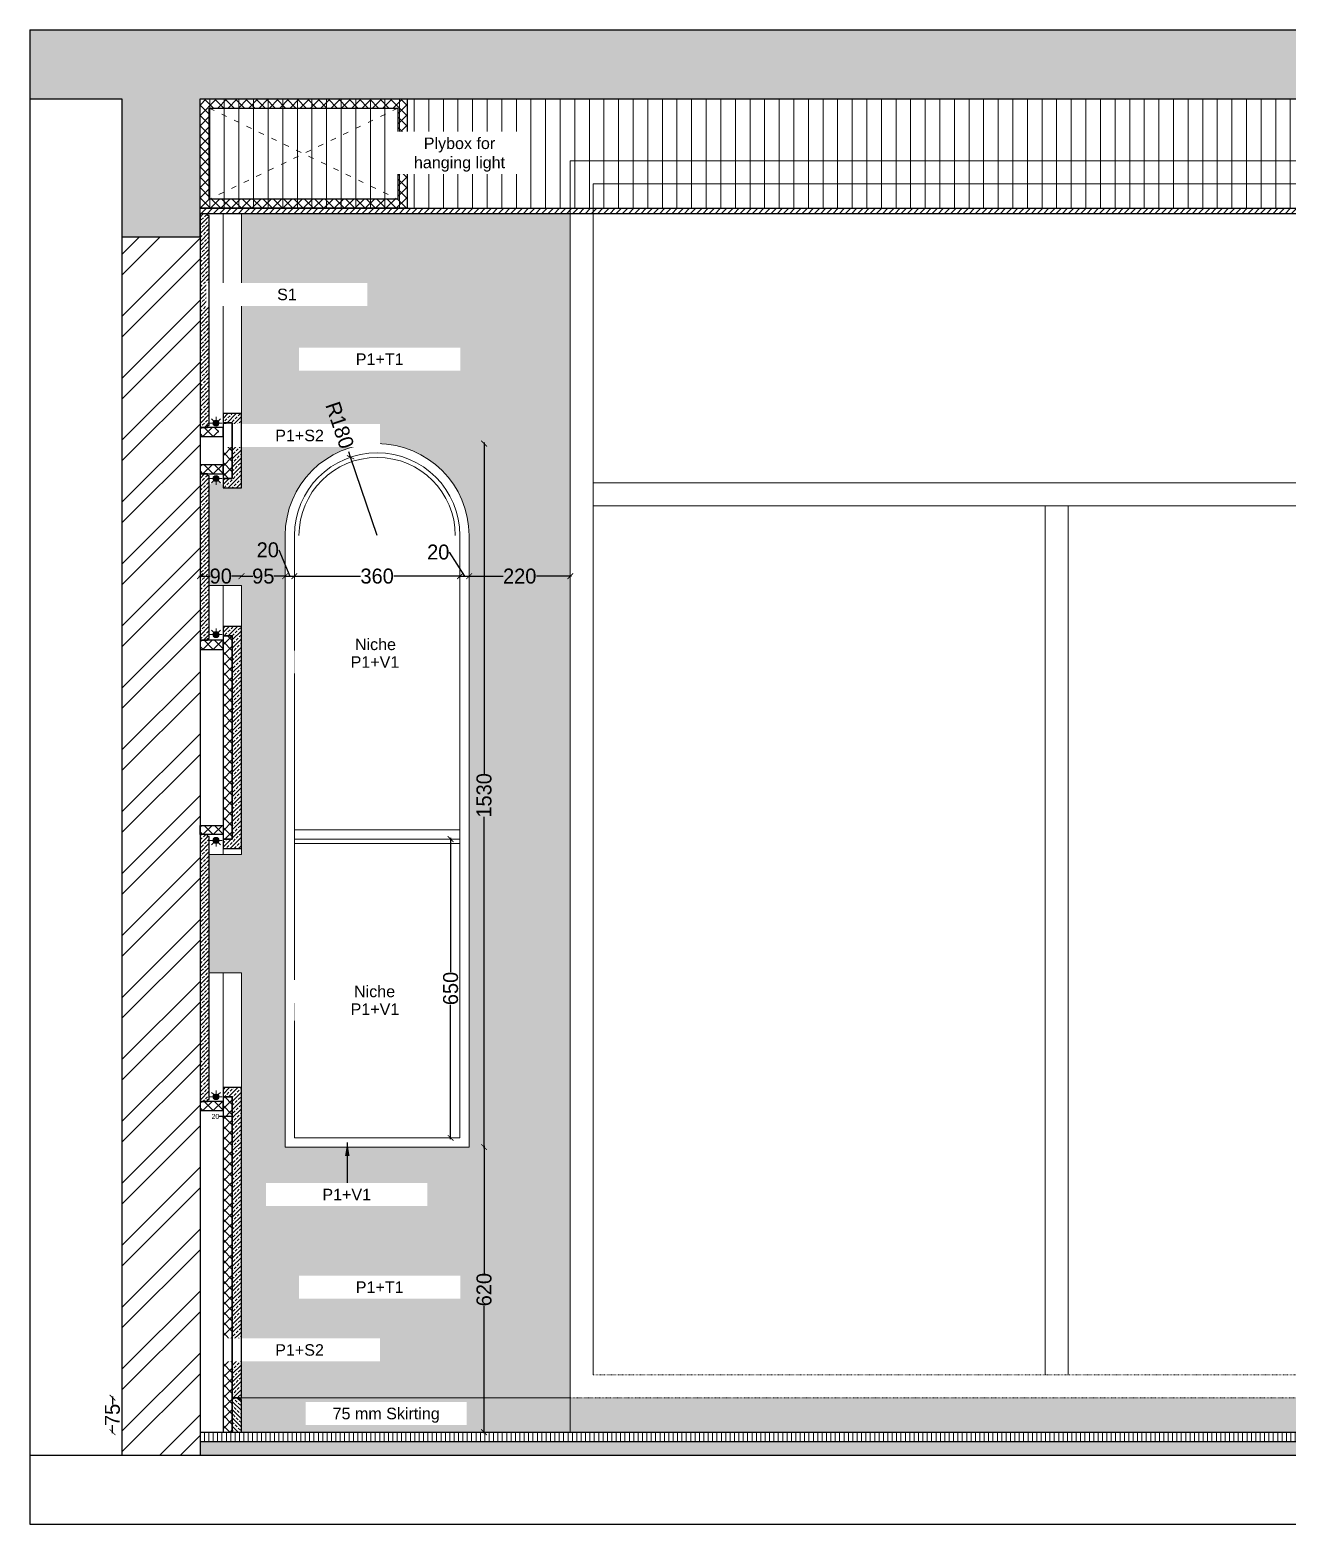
# Model space of a CAD drawing. Header units: millimetres. Extents: x 75500 to 345360, y -224327 to 19532.
# Drawn here: x 202529 to 205265, y -100529 to -97279 of the extents above; entities that cross this region are included whole.
import ezdxf

# ---------------------------------------------------------------- set-up
doc = ezdxf.new("R2010")
doc.units = ezdxf.units.MM
doc.header["$LTSCALE"] = 0.01
doc.linetypes.add('ACAD_ISO03W100', pattern=[30, 12, -18])
doc.layers.add('A- Ele 4', color=250, linetype='Continuous', lineweight=15, true_color=0x333333)
for name, color, linetype, lineweight in [('A-Ele 6', 250, 'Continuous', 0), ('A-WALL', 7, 'Continuous', 30), ('B. no.', 2, 'Continuous', 0), ('furniture section', 7, 'Continuous', 25), ('hatch', 251, 'Continuous', 0), ('Lights', 14, 'Continuous', 20)]:
    doc.layers.add(name, color=color, linetype=linetype, lineweight=lineweight)
doc.layers.add('e .05', color=253, linetype='Continuous')
doc.styles.add('ISOCP2', font='GOTHIC.TTF')
doc.styles.get("Standard").update_dxf_attribs({"font": 'arial.ttf'})
doc.dimstyles.new('77', dxfattribs={"dimscale": 0.25, "dimtxt": 130, "dimasz": 100, "dimexe": 5, "dimexo": 1, "dimgap": 0.25, "dimtad": 0, "dimdec": 0, "dimrnd": 5, "dimzin": 0, "dimdsep": 46, "dimtxsty": 'ISOCP2', "dimblk": 'ARCHTICK', "dimcen": 0, "dimdle": 100, "dimclrd": 1, "dimclre": 256, "dimclrt": 256, "dimazin": 0, "dimtm": 1e-09, "dimtfac": 1, "dimtdec": 0, "dimtmove": 1, "dimatfit": 0, "dimfxl": 1, "dimtolj": 1, "dimtzin": 12, "dimlwd": -1, "dimlwe": -1, "dimarcsym": 0})
doc.dimstyles.new('MIGCS IN MM 1 100', dxfattribs={"dimtxt": 40, "dimasz": 30, "dimexe": 180, "dimexo": 100, "dimgap": 25, "dimtad": 0, "dimdec": 0, "dimzin": 0, "dimdsep": 46, "dimtxsty": 'Standard', "dimblk": 'ARCHTICK', "dimcen": 150, "dimse1": 1, "dimse2": 1, "dimclrd": 3, "dimclre": 3, "dimclrt": 3, "dimadec": 0, "dimazin": 0, "dimtfac": 1, "dimtdec": 0, "dimtix": 1, "dimtmove": 2, "dimatfit": 3, "dimfxl": 1, "dimtolj": 1, "dimtzin": 0, "dimarcsym": 0})

# ---------------------------------------------------------------- blocks, each defined once
blk = doc.blocks.new('_ARCHTICK')
at = {"color": 0, "linetype": 'ByBlock', "const_width": 0.15}
blk.add_lwpolyline([(-0.5, -0.5), (0.5, 0.5)], dxfattribs=at)
blk = doc.blocks.new('*D312')
at = {"color": 1, "ltscale": 4, "transparency": 16777216}
for p, q in [((202708.9, -100251.2), (202708.9, -100268.7)), ((202708.9, -100331.2), (202708.9, -100313.7))]:
    blk.add_line(p, q, dxfattribs=at)
at = {"layer": 'Defpoints', "color": 0, "transparency": 16777216}
for p in [(202899.4, -100253.7), (202708.9, -100328.7), (202899.4, -100328.7)]:
    blk.add_point(p, dxfattribs=at)
at = {"color": 1, "transparency": 16777216, "xscale": 12.5, "yscale": 12.5, "zscale": 12.5}
for p, rotation in [((202708.9, -100253.7), 90), ((202708.9, -100328.7), 270)]:
    blk.add_blockref('_ARCHTICK', p, dxfattribs=dict(at, rotation=rotation))
at = {"transparency": 16777216, "insert": (202708.9, -100291.2), "char_height": 32.5, "attachment_point": 5, "rotation": 90, "style": 'ISOCP2'}
blk.add_mtext('\\A1;75', dxfattribs=at)
blk = doc.blocks.new('WINDDDDDD')
at = {"layer": 'A-Ele 6'}
for p, q in [((85551.4, -51281.9), (83436.4, -51281.9)), ((83436.4, -51281.9), (83436.4, -53971.9)), ((85551.4, -51281.9), (85551.4, -53656.9)), ((85501.4, -51331.9), (83486.4, -51331.9)), ((83486.4, -51331.9), (83486.4, -53921.9)), ((85501.4, -51331.9), (85501.4, -53656.9)), ((85501.4, -51981.9), (83486.4, -51981.9)), ((85501.4, -52031.9), (83486.4, -52031.9)), ((84468.9, -52031.9), (84468.9, -53921.9)), ((84518.9, -52031.9), (84518.9, -53921.9))]:
    blk.add_line(p, q, dxfattribs=at)
at = {"layer": 'A-Ele 6', "linetype": 'ACAD_ISO03W100', "ltscale": 10}
for p, q in [((85501.4, -53656.9), (85501.4, -53921.9)), ((85551.4, -53656.9), (85551.4, -53971.9)), ((83486.4, -53921.9), (85501.4, -53921.9)), ((83436.4, -53971.9), (85551.4, -53971.9))]:
    blk.add_line(p, q, dxfattribs=at)
blk = doc.blocks.new('Cove Light-flat-1-flat-1')
at = {"layer": 'Lights', "lineweight": 0, "transparency": 33554559}
h = blk.add_hatch(color=256, dxfattribs=at)
h.dxf.hatch_style = 1
h.paths.add_polyline_path([(29879.8, 364458.8, -2.414214), (29873.5, 364452.4, -0.414214)])
at = {"layer": 'Lights', "lineweight": 0}
for p, q in [((29879.8, 364459.7), (29879.8, 364465.8)), ((29885, 364457.6), (29889.3, 364461.9)), ((29879.8, 364445.1), (29879.8, 364439)), ((29885, 364447.2), (29889.3, 364442.9)), ((29887.2, 364452.4), (29893.3, 364452.4))]:
    blk.add_line(p, q, dxfattribs=at)
blk.add_circle((29879.8, 364452.4), 6.36, dxfattribs=at)
blk = doc.blocks.new('*D326')
at = {"color": 1, "ltscale": 4, "transparency": 16777216}
for p, q in [((202949.4, -99642), (202940.7, -99642)), ((202949.4, -99642), (202945.6, -99642)), ((202969.4, -99642), (202949.4, -99642)), ((202969.4, -99642), (202973.1, -99642))]:
    blk.add_line(p, q, dxfattribs=at)
at = {"layer": 'Defpoints', "color": 0, "transparency": 16777216}
for p in [(202949.4, -99613.4), (202949.4, -99642), (202969.4, -99613.4)]:
    blk.add_point(p, dxfattribs=at)
at = {"color": 1, "transparency": 16777216, "xscale": 3.75, "yscale": 3.75, "zscale": 3.75}
blk.add_blockref('_ARCHTICK', (202949.4, -99642), dxfattribs=at)
at = {"color": 1, "transparency": 16777216, "xscale": 3.75, "yscale": 3.75, "zscale": 3.75, "rotation": 180}
blk.add_blockref('_ARCHTICK', (202969.4, -99642), dxfattribs=at)
at = {"transparency": 16777216, "insert": (202932.7, -99642), "char_height": 10.83, "attachment_point": 5, "style": 'ISOCP2'}
blk.add_mtext('\\A1;20', dxfattribs=at)
blk = doc.blocks.new('*D353')
at = {"color": 1, "ltscale": 4, "transparency": 16777216}
for p, q in [((202896.9, -98466.9), (202921.1, -98466.9)), ((202991.9, -98466.9), (202967.7, -98466.9))]:
    blk.add_line(p, q, dxfattribs=at)
at = {"layer": 'Defpoints', "color": 0, "transparency": 16777216}
for p in [(202899.4, -98466.9), (202899.4, -98515.8), (202989.4, -98515.8)]:
    blk.add_point(p, dxfattribs=at)
at = {"color": 1, "transparency": 16777216, "xscale": 12.5, "yscale": 12.5, "zscale": 12.5, "rotation": 180}
blk.add_blockref('_ARCHTICK', (202899.4, -98466.9), dxfattribs=at)
at = {"color": 1, "transparency": 16777216, "xscale": 12.5, "yscale": 12.5, "zscale": 12.5}
blk.add_blockref('_ARCHTICK', (202989.4, -98466.9), dxfattribs=at)
at = {"transparency": 16777216, "insert": (202944.4, -98466.9), "char_height": 32.5, "attachment_point": 5, "style": 'ISOCP2'}
blk.add_mtext('\\A1;90', dxfattribs=at)
blk = doc.blocks.new('*D354')
at = {"color": 1, "ltscale": 4, "transparency": 16777216}
for p, q in [((202986.9, -98466.9), (203013.8, -98466.9)), ((203086.9, -98466.9), (203059.9, -98466.9))]:
    blk.add_line(p, q, dxfattribs=at)
at = {"layer": 'Defpoints', "color": 0, "transparency": 16777216}
for p in [(203084.4, -98466.9), (202989.4, -98487.5), (203084.4, -98487.5)]:
    blk.add_point(p, dxfattribs=at)
at = {"color": 1, "transparency": 16777216, "xscale": 12.5, "yscale": 12.5, "zscale": 12.5, "rotation": 180}
blk.add_blockref('_ARCHTICK', (202989.4, -98466.9), dxfattribs=at)
at = {"color": 1, "transparency": 16777216, "xscale": 12.5, "yscale": 12.5, "zscale": 12.5}
blk.add_blockref('_ARCHTICK', (203084.4, -98466.9), dxfattribs=at)
at = {"transparency": 16777216, "insert": (203036.9, -98466.9), "char_height": 32.5, "attachment_point": 5, "style": 'ISOCP2'}
blk.add_mtext('\\A1;95', dxfattribs=at)
blk = doc.blocks.new('*D355')
at = {"color": 1, "ltscale": 4, "transparency": 16777216}
for p, q in [((203070.4, -98409.8), (203070.5, -98409.8)), ((203070.5, -98409.8), (203094.4, -98466.9)), ((203084.4, -98466.9), (203071.9, -98466.9)), ((203084.4, -98466.9), (203104.4, -98466.9)), ((203104.4, -98466.9), (203116.9, -98466.9))]:
    blk.add_line(p, q, dxfattribs=at)
at = {"layer": 'Defpoints', "color": 0, "transparency": 16777216}
for p in [(203104.4, -98466.9), (203084.4, -98524.6), (203104.4, -98524.6)]:
    blk.add_point(p, dxfattribs=at)
at = {"color": 1, "transparency": 16777216, "xscale": 12.5, "yscale": 12.5, "zscale": 12.5}
blk.add_blockref('_ARCHTICK', (203084.4, -98466.9), dxfattribs=at)
at = {"color": 1, "transparency": 16777216, "xscale": 12.5, "yscale": 12.5, "zscale": 12.5, "rotation": 180}
blk.add_blockref('_ARCHTICK', (203104.4, -98466.9), dxfattribs=at)
at = {"transparency": 16777216, "insert": (203046.6, -98409.8), "char_height": 32.5, "attachment_point": 5, "style": 'ISOCP2'}
blk.add_mtext('\\A1;20', dxfattribs=at)
blk = doc.blocks.new('*D356')
at = {"color": 1, "ltscale": 4, "transparency": 16777216}
for p, q in [((203101.9, -98466.9), (203248.2, -98466.9)), ((203466.9, -98466.9), (203320.5, -98466.9))]:
    blk.add_line(p, q, dxfattribs=at)
at = {"layer": 'Defpoints', "color": 0, "transparency": 16777216}
for p in [(203464.4, -98466.9), (203104.4, -98514.4), (203464.4, -98514.4)]:
    blk.add_point(p, dxfattribs=at)
at = {"color": 1, "transparency": 16777216, "xscale": 12.5, "yscale": 12.5, "zscale": 12.5, "rotation": 180}
blk.add_blockref('_ARCHTICK', (203104.4, -98466.9), dxfattribs=at)
at = {"color": 1, "transparency": 16777216, "xscale": 12.5, "yscale": 12.5, "zscale": 12.5}
blk.add_blockref('_ARCHTICK', (203464.4, -98466.9), dxfattribs=at)
at = {"transparency": 16777216, "insert": (203284.4, -98466.9), "char_height": 32.5, "attachment_point": 5, "style": 'ISOCP2'}
blk.add_mtext('\\A1;360', dxfattribs=at)
blk = doc.blocks.new('*D357')
at = {"color": 1, "ltscale": 4, "transparency": 16777216}
for p, q in [((203441, -98414.6), (203441.2, -98414.6)), ((203441.2, -98414.6), (203474.4, -98466.9)), ((203464.4, -98466.9), (203451.9, -98466.9)), ((203464.4, -98466.9), (203484.4, -98466.9)), ((203484.4, -98466.9), (203496.9, -98466.9))]:
    blk.add_line(p, q, dxfattribs=at)
at = {"layer": 'Defpoints', "color": 0, "transparency": 16777216}
for p in [(203484.4, -98466.9), (203464.4, -98514.4), (203484.4, -98514.4)]:
    blk.add_point(p, dxfattribs=at)
at = {"color": 1, "transparency": 16777216, "xscale": 12.5, "yscale": 12.5, "zscale": 12.5}
blk.add_blockref('_ARCHTICK', (203464.4, -98466.9), dxfattribs=at)
at = {"color": 1, "transparency": 16777216, "xscale": 12.5, "yscale": 12.5, "zscale": 12.5, "rotation": 180}
blk.add_blockref('_ARCHTICK', (203484.4, -98466.9), dxfattribs=at)
at = {"transparency": 16777216, "insert": (203417.3, -98414.6), "char_height": 32.5, "attachment_point": 5, "style": 'ISOCP2'}
blk.add_mtext('\\A1;20', dxfattribs=at)
blk = doc.blocks.new('*D358')
at = {"color": 1, "ltscale": 4, "transparency": 16777216}
for p, q in [((203481.9, -98466.9), (203558.1, -98466.9)), ((203706.9, -98466.9), (203630.7, -98466.9))]:
    blk.add_line(p, q, dxfattribs=at)
at = {"layer": 'Defpoints', "color": 0, "transparency": 16777216}
for p in [(203704.4, -98466.9), (203484.4, -98547.5), (203704.4, -98547.5)]:
    blk.add_point(p, dxfattribs=at)
at = {"color": 1, "transparency": 16777216, "xscale": 12.5, "yscale": 12.5, "zscale": 12.5, "rotation": 180}
blk.add_blockref('_ARCHTICK', (203484.4, -98466.9), dxfattribs=at)
at = {"color": 1, "transparency": 16777216, "xscale": 12.5, "yscale": 12.5, "zscale": 12.5}
blk.add_blockref('_ARCHTICK', (203704.4, -98466.9), dxfattribs=at)
at = {"transparency": 16777216, "insert": (203594.4, -98466.9), "char_height": 32.5, "attachment_point": 5, "style": 'ISOCP2'}
blk.add_mtext('\\A1;220', dxfattribs=at)
blk = doc.blocks.new('*D359')
at = {"color": 1, "ltscale": 4, "transparency": 16777216}
for p, q in [((203516.9, -99706.2), (203516.9, -99983.3)), ((203516.9, -100331.2), (203516.9, -100054.1))]:
    blk.add_line(p, q, dxfattribs=at)
at = {"layer": 'Defpoints', "color": 0, "transparency": 16777216}
for p in [(203516.9, -99708.7), (203516.9, -100328.7), (203516.9, -100328.7)]:
    blk.add_point(p, dxfattribs=at)
at = {"color": 1, "transparency": 16777216, "xscale": 12.5, "yscale": 12.5, "zscale": 12.5}
for p, rotation in [((203516.9, -99708.7), 90), ((203516.9, -100328.7), 270)]:
    blk.add_blockref('_ARCHTICK', p, dxfattribs=dict(at, rotation=rotation))
at = {"transparency": 16777216, "insert": (203516.9, -100018.7), "char_height": 32.5, "attachment_point": 5, "rotation": 90, "style": 'ISOCP2'}
blk.add_mtext('\\A1;620', dxfattribs=at)
blk = doc.blocks.new('*D360')
at = {"color": 1, "ltscale": 4, "transparency": 16777216}
for p, q in [((203516.9, -98176.2), (203516.9, -98897.4)), ((203516.9, -99711.2), (203516.9, -98990))]:
    blk.add_line(p, q, dxfattribs=at)
at = {"layer": 'Defpoints', "color": 0, "transparency": 16777216}
for p in [(203284.4, -98178.7), (203284.4, -99708.7), (203516.9, -99708.7)]:
    blk.add_point(p, dxfattribs=at)
at = {"color": 1, "transparency": 16777216, "xscale": 12.5, "yscale": 12.5, "zscale": 12.5}
for p, rotation in [((203516.9, -98178.7), 90), ((203516.9, -99708.7), 270)]:
    blk.add_blockref('_ARCHTICK', p, dxfattribs=dict(at, rotation=rotation))
at = {"transparency": 16777216, "insert": (203516.9, -98943.7), "char_height": 32.5, "attachment_point": 5, "rotation": 90, "style": 'ISOCP2'}
blk.add_mtext('\\A1;1530', dxfattribs=at)
blk = doc.blocks.new('*D361')
at = {"color": 1, "ltscale": 4, "transparency": 16777216}
for p, q in [((203226.7, -98208.2), (203222.7, -98196.4)), ((203284.4, -98378.7), (203226.7, -98208.2))]:
    blk.add_line(p, q, dxfattribs=at)
at = {"layer": 'Defpoints', "color": 0, "transparency": 16777216}
for p in [(203226.7, -98208.2), (203284.4, -98378.7)]:
    blk.add_point(p, dxfattribs=at)
at = {"color": 1, "transparency": 16777216, "xscale": 12.5, "yscale": 12.5, "zscale": 12.5, "rotation": 288.693073542727}
blk.add_blockref('_ARCHTICK', (203226.7, -98208.2), dxfattribs=at)
at = {"transparency": 16777216, "insert": (203203.1, -98138.5), "char_height": 32.5, "attachment_point": 5, "rotation": 288.6931, "style": 'ISOCP2'}
blk.add_mtext('\\A1;R180', dxfattribs=at)
blk = doc.blocks.new('*D362')
at = {"color": 1, "ltscale": 4, "transparency": 16777216}
for p, q in [((203444.2, -99036.2), (203444.2, -99328.3)), ((203444.2, -99691.2), (203444.2, -99399.1))]:
    blk.add_line(p, q, dxfattribs=at)
at = {"layer": 'Defpoints', "color": 0, "transparency": 16777216}
for p in [(203464.4, -99038.7), (203444.2, -99688.7), (203464.4, -99688.7)]:
    blk.add_point(p, dxfattribs=at)
at = {"color": 1, "transparency": 16777216, "xscale": 12.5, "yscale": 12.5, "zscale": 12.5}
for p, rotation in [((203444.2, -99038.7), 90), ((203444.2, -99688.7), 270)]:
    blk.add_blockref('_ARCHTICK', p, dxfattribs=dict(at, rotation=rotation))
at = {"transparency": 16777216, "insert": (203444.2, -99363.7), "char_height": 32.5, "attachment_point": 5, "rotation": 90, "style": 'ISOCP2'}
blk.add_mtext('\\A1;650', dxfattribs=at)

msp = doc.modelspace()

# ---------------------------------------------------------------- hatches: boundary and pattern name
at = {"layer": 'A-Ele 6'}
h = msp.add_hatch(dxfattribs=at)
h.set_pattern_fill('ANSI31', color=256, scale=10, angle=45)
h.set_pattern_definition([(90, (201904.383, -97666.718), (-31.75, 2e-15), [])])
h.paths.add_polyline_path([(202899.4, -97666.7), (202899.4, -97428.7), (206619.4, -97428.7), (206619.4, -97666.7)])
h = msp.add_hatch(dxfattribs=at)
h.set_pattern_fill('ANSI31', color=256, scale=3, angle=45)
h.set_pattern_definition([(90, (202899.383, -100348.718), (-9.525, 6e-16), [])])
h.paths.add_polyline_path([(202899.4, -100348.7), (206619.4, -100348.7), (206619.4, -100328.7), (202899.4, -100328.7)])
h = msp.add_hatch(dxfattribs=at)
h.set_pattern_fill('AR-SAND', color=256, scale=0.5, angle=45)
h.set_pattern_definition([(82.5, (202899.383, -100378.718), (-17.86907, 16.73767), [0, -19.304, 0, -21.59, 0, -20.6375]), (52.5, (202899.383, -100378.718), (-9.45055, 41.23664), [0, -10.414, 0, -17.399, 0, -6.6675]), (12.5, (202888.337, -100389.764), (27.91499, 28.01662), [0, -6.35, 0, -22.86, 0, -29.845]), (2.5, (202888.337, -100389.764), (19.11406, 34.87754), [0, -3.175, 0, -14.986, 0, -17.145])])
h.paths.add_polyline_path([(206619.4, -100378.7), (206619.4, -100348.7), (202899.4, -100348.7), (202899.4, -100378.7)])
at = {"layer": 'hatch'}
h = msp.add_hatch(dxfattribs=at)
h.set_pattern_fill('AR-CONC', color=256)
h.set_pattern_definition([(50, (201534.38, -97728.72), (182.1847, -15.939), [19.05, -209.55]), (355, (201534.38, -97728.72), (-35.2434, 191.057), [15.24, -167.6406]), (100.4514, (201549.56, -97730.05), (146.941, 175.118), [16.19, -178.09]), (46.184, (201534.38, -97677.92), (271.079, -42.042), [28.575, -314.325]), (96.6356, (201556.97, -97681.42), (237.404, 247.426), [24.285, -267.136]), (351.184, (201534.38, -97677.92), (237.404, 247.426), [22.86, -251.46]), (21, (201559.78, -97690.62), (151.6144, -102.265), [19.05, -209.55]), (326, (201559.78, -97690.62), (61.802, 184.188), [15.24, -167.64]), (71.4514, (201572.42, -97699.14), (213.4164, 81.923), [16.19, -178.09]), (37.5, (201534.38, -97728.72), (3.0886, 84.55504), [0, -165.608, 0, -170.18, 0, -168.275]), (7.5, (201534.38, -97728.72), (66.8197, 100.1806), [0, -97.028, 0, -161.798, 0, -64.135]), (327.5, (201477.74, -97728.72), (135.5906, -5.72874), [0, -63.5, 0, -198.12, 0, -262.89]), (317.5, (201452.34, -97728.72), (148.1292, 25.4265), [0, -82.55, 0, -131.572, 0, -186.69])])
h.paths.add_polyline_path([(202529.4, -97278.7), (202529.4, -97428.7), (202729.4, -97428.7), (202729.4, -97728.7), (202899.4, -97728.7), (202899.4, -97428.7), (206619.4, -97428.7), (206619.4, -97728.7), (206789.4, -97728.7), (206789.4, -97428.7), (206989.4, -97428.7), (206989.4, -97278.7)])
h = msp.add_hatch(dxfattribs=at)
h.set_pattern_fill('ANSI37', color=256, scale=5, angle=360)
h.set_pattern_definition([(45, (202899.383, -97666.718), (-11.2253, 11.2253), []), (135, (202899.383, -97666.718), (-11.2253, -11.2253), [])])
h.paths.add_polyline_path([(202899.4, -97428.7), (203349.4, -97428.7), (203349.4, -97666.7), (202899.4, -97666.7)])
h.paths.add_polyline_path([(202919.4, -97448.7), (203329.4, -97448.7), (203329.4, -97646.7), (202919.4, -97646.7)], flags=16)
h = msp.add_hatch(dxfattribs=at)
h.set_pattern_fill('ANSI31', color=256, scale=3)
h.set_pattern_definition([(45, (201904.383, -97678.718), (-6.735192, 6.735192), [])])
h.paths.add_polyline_path([(202899.4, -97666.7), (202899.4, -97678.7), (206619.4, -97678.7), (206619.4, -97666.7)])
h = msp.add_hatch(dxfattribs=at)
h.set_pattern_fill('ANSI33', color=256, scale=2, angle=180)
h.set_pattern_definition([(45, (201364.181, -98143.3), (-8.98026, 8.98026), []), (45, (201373.161, -98143.3), (-8.98026, 8.98026), [6.35, -3.175])])
h.paths.add_polyline_path([(202899.4, -97678.7), (202899.4, -98143.3), (202915.4, -98143.3), (202915.4, -98139.3), (202919.4, -98139.3), (202919.4, -97682.7), (202915.4, -97682.7), (202915.4, -97678.7)])
h = msp.add_hatch(dxfattribs=at)
h.set_pattern_fill('DOTS', color=256, scale=20)
h.set_pattern_definition([(0, (202919.383, -100253.718), (15.875, 31.75), [0, -31.75])])
h.paths.add_polyline_path([(202989.4, -97678.7), (203704.4, -97678.7), (203704.4, -100253.7), (202989.4, -100253.7), (202989.4, -99579.4), (202989.4, -99329.3), (202949.4, -99329.3), (202919.4, -99329.3), (202919.4, -99072.1), (202949.4, -99072.1), (202989.4, -99072.1), (202989.4, -99059), (202989.4, -98576.4), (202989.4, -98487.5), (202949.4, -98487.5), (202919.4, -98487.5), (202919.4, -98269.1), (202929.6, -98258.9, 0.198912), (202934.1, -98260.8, 0.198912), (202938.6, -98258.9), (202949.4, -98269.7), (202949.4, -98274.5), (202989.4, -98274.5), (202989.4, -98113.3)])
h.paths.add_polyline_path([(203084.4, -99708.7), (203084.4, -98378.7, -1), (203484.4, -98378.7), (203484.4, -99708.7)], flags=16)
h.paths.add_polyline_path([(203104.4, -99018.7), (203104.4, -99038.7), (203104.4, -99048.7), (203104.4, -99688.7), (203464.4, -99688.7), (203464.4, -99048.7), (203464.4, -99038.7), (203464.4, -99018.7), (203464.4, -98378.7, 1), (203104.4, -98378.7)], flags=0)
h.paths.add_polyline_path([(205819.4, -97678.7), (206039.4, -97678.7), (206039.4, -97728.7), (206039.4, -98421.7), (206039.4, -99104.7), (206039.4, -99108.7), (206039.4, -99371.2), (206039.4, -99708.7), (206039.4, -99712.7), (206039.4, -99983.2), (206039.4, -100253.7), (205819.4, -100253.7), (205819.4, -99953.7)])
h.paths.add_polyline_path([(206039.4, -99371.2), (206039.4, -99108.7), (206301.9, -99108.7, 0.414214)])
h.paths.add_polyline_path([(206301.9, -99108.7), (206564.4, -99108.7), (206564.4, -99371.2, 0.414214)])
h = msp.add_hatch(dxfattribs=at)
h.set_pattern_fill('ANSI32', color=256, scale=10, angle=360)
h.set_pattern_definition([(45, (201734.38, -100378.72), (-67.352, 67.352), []), (45, (201779.28, -100378.72), (-67.352, 67.352), [])])
h.paths.add_polyline_path([(202729.4, -100378.7), (202899.4, -100378.7), (202899.4, -97728.7), (202729.4, -97728.7)])
h.paths.add_polyline_path([(206619.4, -100378.7), (206789.4, -100378.7), (206789.4, -97728.7), (206619.4, -97728.7)])
h = msp.add_hatch(dxfattribs=at)
h.set_pattern_fill('ANSI33', color=256, scale=2, angle=180)
h.set_pattern_definition([(45, (201294.181, -98108.915), (-8.98026, 8.98026), []), (45, (201303.161, -98108.915), (-8.98026, 8.98026), [6.35, -3.175])])
h.paths.add_polyline_path([(202949.4, -98254.5), (202949.4, -98274.5), (202989.4, -98274.5), (202989.4, -98113.3), (202949.4, -98113.3), (202949.4, -98133.3), (202969.4, -98133.3), (202969.4, -98254.5)])
h = msp.add_hatch(dxfattribs=at)
h.set_pattern_fill('ANSI37', color=256, scale=5, angle=180)
h.set_pattern_definition([(45, (201334.181, -98163.3), (-11.22532, 11.22532), []), (135, (201334.181, -98163.3), (-11.22532, -11.22532), [])])
h.paths.add_polyline_path([(202899.4, -98143.3), (202899.4, -98163.3), (202949.4, -98163.3), (202949.4, -98143.3)])
h = msp.add_hatch(dxfattribs=at)
h.set_pattern_fill('ANSI37', color=256, scale=5, angle=180)
h.set_pattern_definition([(45, (201314.181, -98088.915), (-11.22532, 11.22532), []), (135, (201314.181, -98088.915), (-11.22532, -11.22532), [])])
h.paths.add_polyline_path([(202949.4, -98133.3), (202949.4, -98254.5), (202969.4, -98254.5), (202969.4, -98133.3)])
h = msp.add_hatch(dxfattribs=at)
h.set_pattern_fill('ANSI37', color=256, scale=5, angle=180)
h.set_pattern_definition([(45, (201334.181, -98244.486), (-11.22532, 11.22532), []), (135, (201334.181, -98244.486), (-11.22532, -11.22532), [])])
h.paths.add_polyline_path([(202899.4, -98224.5), (202899.4, -98244.5), (202949.4, -98244.5), (202949.4, -98224.5)])
h = msp.add_hatch(dxfattribs=at)
h.set_pattern_fill('ANSI33', color=256, scale=2, angle=180)
h.set_pattern_definition([(45, (201364.181, -98262.971), (-8.98026, 8.98026), []), (45, (201373.161, -98262.971), (-8.98026, 8.98026), [6.35, -3.175])])
h.paths.add_polyline_path([(202899.4, -98244.5), (202899.4, -98606.4), (202915.4, -98606.4), (202915.4, -98602.4), (202919.4, -98602.4), (202919.4, -98248.5), (202915.4, -98248.5), (202915.4, -98244.5)])
h = msp.add_hatch(dxfattribs=at)
h.set_pattern_fill('ANSI33', color=256, scale=2, angle=180)
h.set_pattern_definition([(45, (201294.181, -98520.58), (-8.98026, 8.98026), []), (45, (201303.161, -98520.58), (-8.98026, 8.98026), [6.35, -3.175])])
h.paths.add_polyline_path([(202949.4, -99039), (202949.4, -99059), (202989.4, -99059), (202989.4, -98576.4), (202949.4, -98576.4), (202949.4, -98596.4), (202969.4, -98596.4), (202969.4, -99039)])
h = msp.add_hatch(dxfattribs=at)
h.set_pattern_fill('ANSI37', color=256, scale=5, angle=180)
h.set_pattern_definition([(45, (201314.181, -98500.58), (-11.22532, 11.22532), []), (135, (201314.181, -98500.58), (-11.22532, -11.22532), [])])
h.paths.add_polyline_path([(202949.4, -98596.4), (202949.4, -99039), (202969.4, -99039), (202969.4, -98596.4)])
h = msp.add_hatch(dxfattribs=at)
h.set_pattern_fill('ANSI37', color=256, scale=5, angle=180)
h.set_pattern_definition([(45, (201334.181, -98626.366), (-11.22532, 11.22532), []), (135, (201334.181, -98626.366), (-11.22532, -11.22532), [])])
h.paths.add_polyline_path([(202899.4, -98606.4), (202899.4, -98626.4), (202949.4, -98626.4), (202949.4, -98606.4)])
h = msp.add_hatch(dxfattribs=at)
h.set_pattern_fill('ANSI37', color=256, scale=5, angle=180)
h.set_pattern_definition([(45, (201334.181, -99029.008), (-11.22532, 11.22532), []), (135, (201334.181, -99029.008), (-11.22532, -11.22532), [])])
h.paths.add_polyline_path([(202899.4, -99029), (202899.4, -99009), (202949.4, -99009), (202949.4, -99029)])
h = msp.add_hatch(dxfattribs=at)
h.set_pattern_fill('ANSI33', color=256, scale=2, angle=180)
h.set_pattern_definition([(45, (201364.181, -99399.6), (-8.98026, 8.98026), []), (45, (201373.161, -99399.6), (-8.98026, 8.98026), [6.35, -3.175])])
h.paths.add_polyline_path([(202899.4, -99029), (202899.4, -99609.4), (202915.4, -99609.4), (202915.4, -99605.4), (202919.4, -99605.4), (202919.4, -99033), (202915.4, -99033), (202915.4, -99029)])
h = msp.add_hatch(dxfattribs=at)
h.set_pattern_fill('ANSI33', color=256, scale=2, angle=180)
h.set_pattern_definition([(45, (201294.181, -100242.839), (-8.98026, 8.98026), []), (45, (201303.161, -100242.839), (-8.98026, 8.98026), [6.35, -3.175])])
h.paths.add_polyline_path([(202949.4, -99579.4), (202949.4, -99599.4), (202969.4, -99599.4), (202969.4, -100253.7), (202989.4, -100253.7), (202989.4, -99579.4)])
h = msp.add_hatch(dxfattribs=at)
h.set_pattern_fill('ANSI37', color=256, scale=5, angle=180)
h.set_pattern_definition([(45, (201334.181, -99629.418), (-11.22532, 11.22532), []), (135, (201334.181, -99629.418), (-11.22532, -11.22532), [])])
h.paths.add_polyline_path([(202899.4, -99609.4), (202899.4, -99629.4), (202949.4, -99629.4), (202949.4, -99609.4)])
h = msp.add_hatch(dxfattribs=at)
h.set_pattern_fill('ANSI37', color=256, scale=5, angle=180)
h.set_pattern_definition([(45, (201314.181, -100317.839), (-11.22532, 11.22532), []), (135, (201314.181, -100317.839), (-11.22532, -11.22532), [])])
h.paths.add_polyline_path([(202949.4, -99599.4), (202949.4, -100328.7), (202969.4, -100328.7), (202969.4, -99599.4)])
h = msp.add_hatch(dxfattribs=at)
h.set_pattern_fill('ANSI33', color=256, scale=2, angle=90)
h.set_pattern_definition([(135, (201294.181, -100328.718), (-8.98026, -8.98026), []), (135, (201294.181, -100319.738), (-8.98026, -8.98026), [6.35, -3.175])])
h.paths.add_polyline_path([(202969.4, -100253.7), (202969.4, -100328.7), (202989.4, -100328.7), (202989.4, -100257.7), (202985.4, -100257.7), (202985.4, -100253.7)])
h = msp.add_hatch(dxfattribs=at)
h.set_pattern_fill('ANSI33', color=256, scale=5)
h.set_pattern_definition([(45, (202985.383, -100328.718), (-22.45064, 22.45064), []), (45, (203007.833, -100328.718), (-22.45064, 22.45064), [15.875, -7.9375])])
h.paths.add_polyline_path([(202985.4, -100253.7), (202989.4, -100253.7), (203704.4, -100253.7), (205819.4, -100253.7), (205819.4, -100328.7), (202989.4, -100328.7), (202989.4, -100257.7), (202985.4, -100257.7)])
h.paths.add_polyline_path([(206039.4, -100328.7), (206039.4, -100253.7), (205819.4, -100253.7), (205819.4, -100328.7)])

# ---------------------------------------------------------------- linework, layer by layer
at = {"layer": 'A-WALL'}
for p, q in [((202529.4, -97278.7), (206989.4, -97278.7)), ((202729.4, -97728.7), (202729.4, -100378.7)), ((202899.4, -97728.7), (202899.4, -100378.7)), ((202529.4, -100378.7), (206989.4, -100378.7))]:
    msp.add_line(p, q, dxfattribs=at)
msp.add_lwpolyline([(202529.4, -97428.7), (202729.4, -97428.7), (202729.4, -97728.7), (202899.4, -97728.7), (202899.4, -97428.7), (206619.4, -97428.7), (206619.4, -97728.7), (206789.4, -97728.7), (206789.4, -97428.7), (206989.4, -97428.7)], dxfattribs=at)
at = {"layer": 'Defpoints'}
for p, q in [((202529.4, -97278.7), (202529.4, -100528.7)), ((202529.4, -100528.7), (206989.4, -100528.7))]:
    msp.add_line(p, q, dxfattribs=at)
at = {"layer": 'e .05', "linetype": 'Continuous', "lineweight": 5}
for p, q in [((202949.4, -98113.3), (202949.4, -97678.7)), ((202989.4, -98113.3), (202989.4, -97678.7)), ((203704.4, -100253.7), (203704.4, -97678.7)), ((202949.4, -98576.4), (202949.4, -98487.5)), ((202949.4, -99059), (202949.4, -99072.1)), ((202989.4, -99329.3), (202919.4, -99329.3)), ((202949.4, -99579.4), (202949.4, -99329.3)), ((202989.4, -99579.4), (202989.4, -99329.3)), ((202989.4, -100253.7), (203704.4, -100253.7)), ((203704.4, -100253.7), (203704.4, -100328.7))]:
    msp.add_line(p, q, dxfattribs=at)
for points in [[(203084.4, -98378.7), (203084.4, -99708.7), (203484.4, -99708.7), (203484.4, -98378.7, 1)], [(203104.4, -98378.7), (203104.4, -99688.7), (203464.4, -99688.7), (203464.4, -98378.7, 1)]]:
    msp.add_lwpolyline(points, format="xyb", close=True, dxfattribs=at)
for points in [[(202989.4, -98576.4), (202989.4, -98487.5), (202919.4, -98487.5)], [(202989.4, -99059), (202989.4, -99072.1), (202919.4, -99072.1)]]:
    msp.add_lwpolyline(points, dxfattribs=at)
msp.add_lwpolyline([(203104.4, -99018.7), (203464.4, -99018.7), (203464.4, -99038.7), (203104.4, -99038.7)], close=True, dxfattribs=at)
at = {"layer": 'furniture section'}
for p, q in [((202989.4, -98113.3), (202949.4, -98113.3)), ((202969.4, -98133.3), (202949.4, -98133.3)), ((202899.4, -100328.7), (206619.4, -100328.7)), ((202899.4, -100348.7), (206619.4, -100348.7))]:
    msp.add_line(p, q, dxfattribs=at)
for points in [[(202899.4, -97428.7), (203349.4, -97428.7), (203349.4, -97666.7), (202899.4, -97666.7)], [(202919.4, -97448.7), (203329.4, -97448.7), (203329.4, -97646.7), (202919.4, -97646.7)], [(202899.4, -97666.7), (206619.4, -97666.7), (206619.4, -97678.7), (202899.4, -97678.7)], [(202949.4, -98224.5), (202899.4, -98224.5), (202899.4, -98244.5), (202949.4, -98244.5)], [(202919.4, -98248.5), (202915.4, -98248.5), (202915.4, -98244.5), (202899.4, -98244.5), (202899.4, -98606.4), (202915.4, -98606.4), (202915.4, -98602.4), (202919.4, -98602.4)], [(202949.4, -99039), (202949.4, -99059), (202989.4, -99059), (202989.4, -98576.4), (202949.4, -98576.4), (202949.4, -98596.4), (202969.4, -98596.4), (202969.4, -99039)], [(202969.4, -98596.4), (202949.4, -98596.4), (202949.4, -99039), (202969.4, -99039)], [(202949.4, -98606.4), (202899.4, -98606.4), (202899.4, -98626.4), (202949.4, -98626.4)], [(202949.4, -99029), (202899.4, -99029), (202899.4, -99009), (202949.4, -99009)], [(202919.4, -99033), (202915.4, -99033), (202915.4, -99029), (202899.4, -99029), (202899.4, -99609.4), (202915.4, -99609.4), (202915.4, -99605.4), (202919.4, -99605.4)], [(202949.4, -99609.4), (202899.4, -99609.4), (202899.4, -99629.4), (202949.4, -99629.4)], [(202989.4, -100257.7), (202985.4, -100257.7), (202985.4, -100253.7), (202969.4, -100253.7), (202969.4, -100328.7), (202989.4, -100328.7)]]:
    msp.add_lwpolyline(points, close=True, dxfattribs=at)
at = {"layer": 'hatch', "linetype": 'ACAD_ISO03W100', "ltscale": 100}
for p, q in [((202919.4, -97448.7), (203329.4, -97646.7)), ((203329.4, -97448.7), (202919.4, -97646.7))]:
    msp.add_line(p, q, dxfattribs=at)
at = {"layer": 'Lights'}
msp.add_line((203104.4, -99048.7), (203464.4, -99048.7), dxfattribs=at)
msp.add_lwpolyline([(203454.4, -98378.7, 1), (203114.4, -98378.7)], format="xyb", dxfattribs=at)

# ---------------------------------------------------------------- block references
at = {"layer": 'A-Ele 6'}
msp.add_blockref('WINDDDDDD', (120268, -46281.9), dxfattribs=at)
at = {"layer": 'B. no.', "xscale": -1, "rotation": 270}
for p in [(-161518.3, -128014), (-161518.3, -128473.9), (-161518.3, -129478.9)]:
    msp.add_blockref('Cove Light-flat-1-flat-1', p, dxfattribs=at)
at = {"layer": 'B. no.', "rotation": 270}
for p in [(-161518.3, -68374.6), (-161518.3, -69161.7)]:
    msp.add_blockref('Cove Light-flat-1-flat-1', p, dxfattribs=at)

# ---------------------------------------------------------------- dimensions: what is measured, and where the dimension line sits
at = {"ltscale": 4}
for base, p1, p2, angle, override, picture, middle in [((203104.4, -98466.9), (203084.4, -98524.6), (203104.4, -98524.6), 0, {"dimasz": 50, "dimpost": '\\X', "dimblk": 'ARCHTICK', "dimdle": 10, "dimse1": 1, "dimse2": 1, "dimclre": 253}, '*D355', (203070.3, -98409.8)), ((203484.4, -98466.9), (203464.4, -98514.4), (203484.4, -98514.4), 0, {"dimasz": 50, "dimpost": '\\X', "dimblk": 'ARCHTICK', "dimdle": 10, "dimse1": 1, "dimse2": 1, "dimclre": 253}, '*D357', (203441, -98414.6)), ((202949.4, -99642), (202969.4, -99613.4), (202949.4, -99613.4), 180, {"dimtxt": 43.333333, "dimasz": 15, "dimpost": '\\X', "dimblk": 'ARCHTICK', "dimdle": 20, "dimse1": 1, "dimse2": 1}, '*D326', (202932.7, -99642))]:
    dim = msp.add_linear_dim(base=base, p1=p1, p2=p2, angle=angle, dimstyle='77', override=override, dxfattribs=at)
    dim.commit()
    dim.dimension.update_dxf_attribs({"geometry": picture, "text_midpoint": middle, "dimtype": 161})
for p1, p2, distance, picture, middle in [((202989.4, -98515.8), (202899.4, -98515.8), -48.9, '*D353', (202944.4, -98466.9)), ((202989.4, -98487.5), (203084.4, -98487.5), 20.6, '*D354', (203036.9, -98466.9)), ((203104.4, -98514.4), (203464.4, -98514.4), 47.5, '*D356', (203284.4, -98466.9)), ((203484.4, -98547.5), (203704.4, -98547.5), 80.6, '*D358', (203594.4, -98466.9)), ((203516.9, -99708.7), (203516.9, -100328.7), 0, '*D359', (203516.9, -100018.7)), ((202899.4, -100253.7), (202899.4, -100328.7), -190.5, '*D312', (202708.9, -100291.2))]:
    dim = msp.add_aligned_dim(p1=p1, p2=p2, distance=distance, dimstyle='77', override={"dimasz": 50, "dimpost": '\\X', "dimblk": 'ARCHTICK', "dimdle": 10, "dimse1": 1, "dimse2": 1, "dimclre": 253}, dxfattribs=at)
    dim.commit()
    dim.dimension.update_dxf_attribs({"geometry": picture, "text_midpoint": middle})

# ---------------------------------------------------------------- leaders
at = {"layer": 'A- Ele 4', "color": 8}
for points in [[(202919.4, -97853.7), (203061.3, -97853.7)], [(202989.4, -98161.5), (203061.3, -98161.5)], [(203219.5, -99698.4), (203219.5, -99791)], [(202989.4, -100150.4), (203061.3, -100150.4)]]:
    msp.add_leader(points, dimstyle='MIGCS IN MM 1 100', override={"dimgap": 20, "dimclrd": 8}, dxfattribs=at)

# ---------------------------------------------------------------- next in the draw order: texts
at = {"lineweight": 0, "transparency": 33554687, "char_height": 25, "bg_fill": 2}
for s, insert, width, attachment_point in [('\\pxqc;Plybox for hanging light', (203337.6, -97587.1), 251.816, 7), ('\\pxqc;S1', (202925.6, -97841.6), 325.333, 1), ('\\pxqc;P1+T1', (203127.3, -97982.4), 325.333, 1), ('\\pxqc;P1+S2', (202953.1, -98148.4), 325.333, 1), ('\\pxqc;P1+V1', (203117, -98641.1), 325.333, 1), ('\\pxqc;P1+V1', (203117, -99396.2), 325.333, 1), ('\\pxqc;P1+V1', (203055.6, -99799.4), 325.333, 1), ('\\pxqc;P1+T1', (203127.3, -100000.8), 325.333, 1), ('\\pxqc;P1+S2', (202953.1, -100137.4), 325.333, 1), ('\\pxqc;75 mm Skirting', (203141.4, -100308.2), 325.333, 7)]:
    msp.add_mtext(s, dxfattribs=dict(at, insert=insert, width=width, attachment_point=attachment_point))

# ---------------------------------------------------------------- next in the draw order: linework, layer by layer
at = {"layer": 'furniture section'}
for points in [[(202919.4, -97682.7), (202915.4, -97682.7), (202915.4, -97678.7), (202899.4, -97678.7), (202899.4, -98143.3), (202915.4, -98143.3), (202915.4, -98139.3), (202919.4, -98139.3)], [(202949.4, -98254.5), (202949.4, -98274.5), (202989.4, -98274.5), (202989.4, -98113.3), (202949.4, -98113.3), (202949.4, -98133.3), (202969.4, -98133.3), (202969.4, -98254.5)], [(202949.4, -98143.3), (202899.4, -98143.3), (202899.4, -98163.3), (202949.4, -98163.3)], [(202969.4, -98133.3), (202949.4, -98133.3), (202949.4, -98254.5), (202969.4, -98254.5)], [(202989.4, -100253.7), (202989.4, -99579.4), (202949.4, -99579.4), (202949.4, -99599.4), (202969.4, -99599.4), (202969.4, -100253.7)], [(202969.4, -99599.4), (202949.4, -99599.4), (202949.4, -100328.7), (202969.4, -100328.7)]]:
    msp.add_lwpolyline(points, close=True, dxfattribs=at)

# ---------------------------------------------------------------- next in the draw order: texts
at = {"lineweight": 0, "transparency": 33554687, "char_height": 25, "width": 325.333, "attachment_point": 7, "bg_fill": 2}
for insert in [(203118.1, -98628), (203116.2, -99383)]:
    msp.add_mtext('\\pxqc;Niche', dxfattribs=dict(at, insert=insert))

# ---------------------------------------------------------------- next in the draw order: dimensions: what is measured, and where the dimension line sits
at = {"ltscale": 4}
dim = msp.add_radius_dim(center=(203284.4, -98378.7), mpoint=(203226.7, -98208.2), dimstyle='77', override={"dimasz": 50, "dimpost": '\\X', "dimblk": 'ARCHTICK', "dimdle": 10, "dimse1": 1, "dimse2": 1, "dimclre": 253}, dxfattribs=at)
dim.commit()
dim.dimension.update_dxf_attribs({"geometry": '*D361', "text_midpoint": (203203.1, -98138.5)})

# ---------------------------------------------------------------- next in the draw order: dimensions: what is measured, and where the dimension line sits
for p1, p2, distance, picture, middle in [((203284.4, -98178.7), (203284.4, -99708.7), 232.5, '*D360', (203516.9, -98943.7)), ((203464.4, -99038.7), (203464.4, -99688.7), -20.2, '*D362', (203444.2, -99363.7))]:
    dim = msp.add_aligned_dim(p1=p1, p2=p2, distance=distance, dimstyle='77', override={"dimasz": 50, "dimpost": '\\X', "dimblk": 'ARCHTICK', "dimdle": 10, "dimse1": 1, "dimse2": 1, "dimclre": 253}, dxfattribs=at)
    dim.commit()
    dim.dimension.update_dxf_attribs({"geometry": picture, "text_midpoint": middle})

doc.saveas('drawing.dxf')
